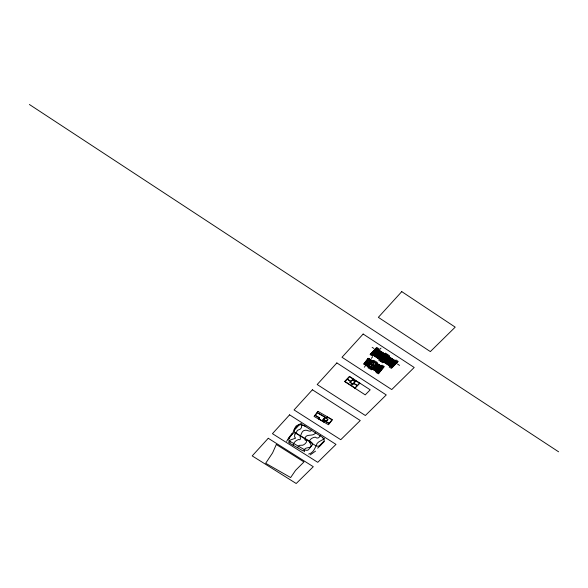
<?xml version="1.0" encoding="UTF-8"?>
<svg xmlns="http://www.w3.org/2000/svg" width="588" height="588" viewBox="0 0 588 588"><rect width="100%" height="100%" fill="white"/><g stroke="black" fill="none" stroke-linecap="round" stroke-linejoin="round"><path stroke-width="0.88" d="M379.51 358.871L379.525 358.393M376.805 354.027L376.254 353.733L376.232 354.38L377.092 353.469M377.68 352.859L377.709 352.205L380.921 354.307L382.45 352.712M388.712 357.526L388.734 357.048M385.757 363.171L387.286 361.598L390.483 363.693L390.52 363.053M391.41 361.892L391.961 362.186L391.998 361.546L391.116 362.443L394.541 364.685L395.232 363.854L393.46 362.7M379.392 354.682L378.621 355.784M371.057 361.422L371.226 360.488M380.355 369.786L380.179 370.712L379.767 370.514M293.155 445.212C293.449 442.397 296.161 440.302 298.719 439.456C300.248 440.735 301.034 438.178 299.968 436.921C301.497 434.495 301.622 430.276 305.407 430.218C307.311 429.835 310.714 432.746 311.625 430.093M310.119 454.958L315.536 451.136M287.613 439.42L287.194 440.706L286.378 441.25M374.365 351.418L374.622 350.492L373.939 351.139M384.096 356.578L383.729 356.637L384.331 356.005L383.846 355.997M383.361 357.651L383.097 358.562L383.883 357.923M384.853 358.276L385.118 357.357M394.57 363.428L394.357 363.281M393.548 365.391L393.828 364.486M294.147 429.468L292.978 432.672L288.84 438.295A4.197 2.639 25.1 0 1 288.289 438.758L287.98 438.891M294.588 428.476L296.183 425.933L300.556 423.757A1.646 1.051 24.6 0 1 301.115 423.625L301.622 423.728M371.241 367.294L371.462 366.883M288.723 442.668L289.039 441.029L290.568 439.949L295.588 438.178L294.639 436.98L294.654 434.525L295.735 433.782L297.322 430.401L300.556 428.968L301.541 427.41L301.637 424.837L305.848 426.418M317.674 448.166L320.842 444.991M373.939 362.612C372.167 363.237 375.659 363.744 373.924 362.568M288.965 438.413A3.256 2.043 24.7 0 0 290.501 441.661L289.421 443.073L303.32 451.055L304.43 449.666A3.256 2.036 24.1 0 0 308.524 449.651L312.243 445.028A3.278 2.065 24 0 0 310.743 441.757L296.668 433.657A3.278 2.073 24.7 0 0 292.559 433.701L288.811 438.604L288.363 438.347L291.957 433.643L292.412 433.9M318.512 418.965L319.335 417.914L314.881 415.341M364.295 367.235L365.236 366.03M372.292 362.215L370.3 361.054L371.028 360.253L366.743 365.545L367.463 364.751M365.295 362.23L365.817 361.649M366.346 360.892L366.875 360.312M367.316 359.665L368 358.878M366.567 360.988L366.375 361.23A1.103 0.764 22.6 0 0 366.611 361.017L366.831 361.172M366.243 361.635L366.118 361.796A0.97 0.676 22.6 0 0 366.287 361.657L366.464 361.583M368.529 358.79L367.882 359.599L369.021 360.297L369.712 359.481M366.14 361.988L365.604 361.524M368.845 359.305L368.911 359.224A0.978 0.684 22.5 0 1 368.625 359.07L368.801 359.305M369.095 359.334L369.536 359.466M366.287 363.399L365.736 363.222M367.103 362.546L367.426 362.142M367.522 362.024L367.838 361.62L366.567 360.87M366.53 363.774L366.721 363.649A1.103 0.764 22.5 0 1 366.309 363.421M369.925 359.606L368.198 358.805M365.912 365.185L364.736 364.501M371.271 358.393L372.652 356.813M322.165 420.824L324.679 417.642L327.957 419.531L326.56 421.28L325.076 420.413L324.767 420.795M324.752 417.811L323.503 419.384L326.494 421.111L327.744 419.538M366.368 365.324L367.118 364.384L367.743 364.92M370.594 359.996L369.837 360.944L370.256 361.223M322.533 421.037L323.268 421.714L323.981 420.854M368.897 362.825L369.543 362.01M370.962 360.216L368.955 362.862M368.242 363.759L368.801 362.95M367.5 365.912L367.125 365.692L367.64 364.935M367.529 365.986L367.912 365.508M326.458 418.671L327.604 417.223L332.014 419.773L329.155 423.331L324.605 420.699M368 366.258L368.404 366.493M376.291 363.59L377.312 364.251M322.224 420.854L323.356 419.42M367.551 364.641L368.213 363.803M367.61 364.854L366.971 365.662L368.654 366.647L370.785 364.112M368.353 363.884L368.889 363.09M369.088 362.847L369.646 362.142M370.528 361.164L371.175 360.356M324.326 419.986L323.745 420.67L324.341 421.037M322.474 421.111L323.767 421.75L324.907 420.317L323.297 419.391M327.575 416.951L326.737 418.009L317.123 412.453M323.797 422.022L324.627 420.971L329.302 423.676M369.573 364.523L370.131 363.818M371.131 362.936L369.168 361.789L367.779 363.546L369.764 364.656M370.624 361.164L371.175 360.473M371.351 361.172L371.741 360.687M326.296 418.575L326.597 418.186M370.322 363.575L370.888 362.869M370.381 363.876L369.389 365.008L369.852 365.28M370.477 363.751L371.41 362.583M369.036 365.677L369.47 365.765M368.661 366.669L369.315 365.839L367.397 364.714M372.226 362.179L372.873 361.348M368.566 366.905L367.926 367.706L371.506 369.801L372.535 368.617M370.881 363.987L372.954 361.377M373.115 361.179L373.77 360.363L377.371 362.48L376.724 363.288M373.549 365.199L374.475 366.089L375.232 365.148L376.952 366.155L378.29 364.501M369.764 364.714L369.668 364.95M372.608 361.201L372.204 360.966L372.432 361.37M372.873 363.774L371.271 365.78L372.505 366.5L374.115 364.494L372.814 363.854M371.256 368.272L369.595 367.338M373.343 367.559L372.623 367.61L373.321 367.61M366.148 361.399L374.38 366.214L373.623 367.155L375.342 368.161L374.019 369.801M376.026 364.207L376.283 363.884L375.651 363.935M373.277 369.11L372.351 368.507M374.24 368.139L373.593 368.941L374.056 369.213L374.703 368.411L374.24 368.139L374.607 368.419L374.027 369.139L373.608 368.897M373.939 369.08L374.512 368.36M373.071 365.802L374.38 366.214M377.07 363.7L377.966 364.178M376.533 365.28L377.18 364.472L377.65 364.744L376.996 365.552L376.548 365.229M374.843 367.721L375.24 367.221M375.313 367.14L376.291 365.912M375.423 367.206L375.894 366.618M376.879 365.42L377.459 364.692M374.196 369.903L375.519 368.264L377.114 369.198M377.121 368.911L378.731 367.191L377.129 366.258L378.466 364.604M377.445 366.324L377.459 366.302A0.978 0.676 22 0 0 377.592 366.111L377.584 365.692M377.437 366.442L377.768 366.037M378.775 365.221L380.179 365.832M378.966 365.332L378.385 366.045L379.627 366.772L379.87 366.471L378.628 365.743M375.607 368.492L375.526 368.705A0.97 0.676 22.1 0 0 375.651 368.522L375.703 368.485M375.504 368.845L375.828 368.441M376.408 367.779L376.879 367.191M376.055 368.426L376.46 367.934M376.518 367.845L377.033 367.206L375.783 366.552M377.106 367.125L377.511 366.625M374.982 369.933L376.151 370.822M376.467 369.404L376.79 369.007M378.415 367.302L377.04 369.007L373.85 367.14L375.298 365.339L378.569 367.39M379.694 365.979L379.304 365.618L379.583 366.074M379.752 366.618L380.392 365.956M381.355 365.993L382.009 365.185L384.309 366.537L378.378 373.814L376.092 372.483L376.739 371.682M376.136 370.389L375.6 370.205L376.202 370.264M378.54 368.11L377.966 368.132L379.282 368.551L376.901 371.484M376.857 370.205L376.357 370.947M378.716 368.573L379.084 368.794M378.819 369.235L381.186 366.199M379.209 370.234L378.973 369.808L379.209 370.183M377.672 368.5L380.973 370.072L377.672 368.5L378.988 368.911M379.15 368.823L379.914 367.882M380.215 368.257L380.62 368.492M380.671 368.125L380.987 368.309M381.921 366.537L382.626 366.912M378.15 372.3L377.452 371.932M379.672 370.514L380.061 370.036M381.399 368.558L381.737 368.764M380.789 370.043L379.899 371.021M380.708 369.249L381.097 368.764M381.002 369.896L381.531 369.139M379.157 372.469L379.848 371.69M382.42 368.456L383.126 367.676M294.639 429.813L298.844 425.33A3.315 2.117 24.6 0 1 303.107 425.491L303.408 425.168L322.966 437.612L322.658 437.928A3.308 2.102 23.6 0 1 323.856 441.235L324.297 441.514L319.945 445.88L319.505 445.608A3.285 2.08 23.7 0 1 315.264 445.41L295.904 433.128A3.293 2.087 24.7 0 1 294.639 429.813L294.198 429.541L298.403 425.043L298.844 425.33M371.366 353.41L372.094 352.638M375.048 349.507L375.791 348.721M374.681 351.183L375.122 350.72M371.403 353.439L372.101 352.704M375.093 349.537L375.828 348.75M372.998 352.756L373.196 352.602M373.498 352.337L373.13 352.102L373.733 351.359M374.938 350.191L375.269 350.411M373.52 352.418L373.961 351.947M376.93 348.787L377.555 349.368M373.601 352.881L373.902 353.072M375.688 350.668L375.989 350.867M375.791 351.44L375.409 351.205L375.975 351.279M373.637 352.491L373.703 352.455M374.159 352.528L374.387 352.91M374.652 353.359L375.519 352.447M376.504 351.411L375.636 352.33L378.077 349.853M373.035 355.174L372.3 355.946L370.072 354.49L376.754 347.405L379.003 348.875L378.26 349.654M373.218 354.983L375.585 352.484M375.276 354.483L374.108 355.409L375.159 356.1M378.591 350.683L377.915 351.55M375.21 354.704L375.916 354.682L375.46 354.446M378.216 351.543L378.327 352.043M377.562 357.82L379.076 356.24L375.864 354.145L376.254 353.733M377.79 352.991L377.312 352.616L377.709 352.205M374.387 356.063L374.916 355.938M375.063 355.431L375.019 354.954L374.879 355.336M379.032 351.249L378.466 351.33L378.885 351.124M375.041 355.836L375.908 354.895M379.642 350.97L378.768 351.918L379.223 352.212L379.966 351.433L379.51 351.139M378.753 352.161L377.819 351.492M375.379 355.99L376.151 355.049L375.754 354.858M379.106 352.08L379.775 351.374M375.467 356.049L376.136 355.358L375.725 355.086L376.232 355.358L375.497 356.13L375.063 355.784M379.194 352.139L379.863 351.433L379.458 351.168M352.888 379.848L350.007 382.207L353.013 384.148L354.557 382.538L353.741 382.009L354.248 382.185L355.115 381.281M353.748 379.172L353.116 379.826L355.079 381.097L355.711 380.443M375.445 356.438L376.952 354.851M378.797 352.918L380.318 351.323L378.856 352.954M375.504 356.475L377.011 354.895M377.893 354.527L377.165 355.373L378.856 356.468M379.091 353.27L377.974 354.454L379.201 355.174M378.128 354.476L378.672 353.902M381.149 351.543L381.862 352.234M376.643 356.688L377.305 355.99L378.562 356.776M379.686 353.498L381.149 354.079M380.223 352.932L380.892 352.234L382.149 353.028M379.091 355.101L379.627 354.535M379.819 354.527L380.282 354.042M377.577 357.298L378.238 356.6M381.156 353.55L381.832 352.844M379.738 351.286L378.79 350.477M381.296 353.513L381.708 352.925M351.124 385.449L352.528 383.979L349.772 382.2L350.573 381.355L347.243 379.201M351.286 385.559L353.88 383.494L357.232 385.662L355.005 387.962M377.731 357.93L379.245 356.35L380.48 357.159L379.635 356.607L380.502 355.703L383.964 357.96L381.575 360.437M382.619 352.822L381.097 354.417L382.332 355.233L382.707 354.843M381.414 354.498L381.428 354.483A0.985 0.698 21.9 0 0 381.583 354.292M381.612 354.285L381.502 354.152A1.117 0.786 21.9 0 1 381.274 354.41L381.524 354.542M378.731 356.894L379.547 356.548M381.399 354.615L381.766 354.226M378.856 357.666L379.944 358.371M379.392 358.408L378.863 358.195L379.473 358.283M379.694 349.493L381.009 348.125M383.567 354.064L383.192 353.675L383.435 354.152M383.398 354.777L382.494 353.77L382.215 354.064L383.699 354.564M379.576 358.974L380.149 358.254M383.56 354.704L384.398 354.145M379.466 359.378L378.731 360.143L380.649 361.399L381.391 360.635M379.65 359.187L382.038 356.703M382.149 356.585L384.552 354.086M384.736 353.895L385.485 353.116L387.426 354.388L386.676 355.159M381.222 357.651L382.104 356.762M382.207 356.622L383.089 355.711M381.752 357.783L382.163 357.982M382.597 358.342L383.045 357.879M382.112 355.461L381.487 354.674L380.62 355.586L384.082 357.849L386.485 355.35M383.751 356.365L383.361 356.108M381.73 358.195L382.031 358.386M383.773 357.122L384.221 356.659M384.736 356.277L385.015 356.497M384.015 357.791L384.758 357.012L382.979 355.85M359.569 383.236L357.335 385.552L353.983 383.383L355.828 380.811L359.658 383.288M354.917 388.198L359.834 383.104M381.48 360.687L386.757 355.218M381.561 360.745L380.826 361.51L382.744 362.767L383.486 362.002M381.744 360.554L384.14 358.077L387.595 360.334L386.72 361.23L385.882 360.687L385.507 361.069L386.742 361.87M386.661 355.468L384.251 357.96L387.712 360.216L388.587 359.319L387.521 358.996L388.117 358.379M386.845 355.27L387.595 354.498L389.535 355.762L388.786 356.541M385.177 358.041L385.625 357.577M385.75 357.658L385.963 357.798M383.993 357.71L384.625 357.056L383.567 357.43M383.596 358.871L384.229 358.21M383.339 359.231L383.677 359.444M384.001 359.261L384.449 358.798M384.118 359.341L384.339 359.481M384.074 359.716L384.376 359.915M386.081 357.886L386.279 358.32M386.287 358.298L386.073 357.938M388.668 356.938L388.087 357.666M384.464 359.555L384.853 359.812L384.648 359.393M385.133 360.201L386.007 359.297M386.118 359.158L387 358.268M383.67 361.811L386.066 359.334M386.184 359.217L388.595 356.732M383.766 361.708L384.655 361.201M384.567 361.392L385.846 361.899M388.293 357.548L389.183 358.459M384.648 361.833L385.015 362.215L384.78 361.745M388.844 357.511L389.381 357.724L388.771 357.636M385.882 360.687L387.117 361.488L385.588 363.061M385.581 362.245L386.088 362.509M385.375 362.48L385.787 362.811M386.441 361.679L386.816 361.289M388.675 359.378L389.352 359.187M389.697 358.342L389.293 358.452M389.998 358.033L388.874 357.078M388.815 359.341L389.035 359.106A0.985 0.691 21.4 0 0 388.866 359.312M386.757 361.76L386.978 361.524A1.11 0.779 21.5 0 0 386.713 361.73L386.5 361.561M388.991 359.459L388.925 359.07M390.52 357.989L388.977 359.577L387.521 358.996M390.689 358.099L389.153 359.687L392.358 361.782L391.961 362.186M390.138 358.974L389.991 359.128A0.985 0.698 21.4 0 0 390.182 359.003M390.219 358.996L390.608 358.746M386.389 362.928L386.404 362.906A0.985 0.691 21.6 0 0 386.559 362.722M386.375 363.039L387.044 362.355M389.998 359.327L390.675 358.629M387.926 361.863L389.609 360.143M388.624 361.333L389.175 360.767M387.301 363.649L387.977 362.958M390.388 360.495L389.374 359.452M390.932 359.937L391.608 359.239L390.373 358.43M392.174 358.974L391.329 358.423M389.587 361.958L390.351 361.554M388.969 362.7L387.058 361.833M389.109 362.634L390.785 360.914M387.808 364.509L389.337 362.943M391.211 361.032L392.755 359.452M387.867 364.545L389.403 362.98M391.27 361.069L392.813 359.496M388.323 364.435L389.08 363.81M392.1 360.576L392.872 359.937M388.455 364.773L389.388 365.383M393.262 359.871L394.158 360.525M388.675 364.729L389.587 363.825M390.998 362.561L390.123 363.457L390.88 363.288L390.403 362.914M389.146 364.626L389.712 364.553L389.3 364.751M392.666 360.988L392.314 361.245L392.791 361.561L392.593 360.959M393.592 360.091L392.461 360.87L392.005 360.576L392.762 359.805L393.21 360.099M388.55 365.302L388.999 365.126M390.035 364.369L390.314 364.082L389.8 363.906M390.483 363.693L390.88 363.288M393.027 361.223L392.409 361.245M390.336 364.317L389.315 365.405M392.982 361.466L393.96 360.731M393.188 360.503L393.218 360.973L393.372 360.598M389.903 366.184L389.153 366.949L391.373 368.389L398.23 361.451L395.996 359.988L395.239 360.76M390.087 365.993L392.505 363.538M392.615 363.428L395.048 360.951M392.564 363.582L391.681 364.479L393.541 365.699M392.674 363.465L393.563 362.561M392.27 364.582L392.747 364.685M392.181 365.016L392.483 365.214M394.32 362.847L394.813 362.855L394.232 363.435M392.71 364.95L392.931 365.089M393.049 365.17L393.504 364.714M393.659 363.134L394.166 363.23M394.232 363.208L393.666 363.149M396.371 361.723L395.709 361.289M394.239 363.965L394.695 363.502L395.077 363.818L394.034 364.273M392.902 365.471L393.041 365.876L394.247 364.758M395.356 363.538L395.224 363.163M394.342 364.758L393.585 365.523L391.814 364.362M392.358 367.118L393.107 366.353M396.136 363.288L396.893 362.524M392.078 360.878L393.174 361.524M394.452 364.545L395.099 363.899M319.505 445.608L323.856 441.235M308.619 454.098C313.411 452.922 314.727 448.526 316.212 445.498C317.028 441.243 322.143 440.926 324.502 438.288M367.132 365.655L368.073 365.185M380.539 369.565L381.494 369.095M373.145 352.058L374.159 351.639M383.626 358.908L384.648 358.489M371.131 367.228L370.381 367.044M379.723 366.089L380.252 365.934M377.312 352.616L378.069 352.447L377.202 353.351L373.755 351.102M375.864 354.145L376.621 353.969M391.593 361.951L392.358 361.782M383.582 354.174L384.14 354.049M384.074 361.848L384.633 361.73M297.491 447.703L299.196 445.381L301.438 445.234A0.956 0.595 24.3 0 1 302.203 445.329C304.415 445.079 309.031 440.86 305.04 439.956A1.036 0.654 24.2 0 1 304.9 439.611C305.076 432.445 313.036 437.479 315.66 432.665M370.425 367.015L370.499 366.478L371.329 366.647M320.159 435.524C319.497 437.479 317.74 439.236 315.293 437.141C312.853 437.34 308.898 439.405 309.575 442.235C315.337 450.827 302.666 444.771 304.54 451.753M378.907 368.331L378.165 367.897L379.282 368.544M376.871 364.259L377.503 364.362M374.299 355.314L374.931 355.446M393.321 360.488L393.96 360.62M290.501 441.661L304.43 449.666M326.766 418.281L317.277 412.798L315.308 415.334L319.637 417.833L318.814 418.884L323.767 421.75M378.753 365.618L378.238 365.383L378.944 365.376M378.4 365.685L379.65 366.633M377.452 365.854L378.716 366.559L378.4 367L377.129 366.258M373.314 367.309L374.556 368.029M383.648 367.346L368.154 358.276L363.634 364.023L379.025 373.02M369.088 358.981L370.33 359.709M373.975 361.848L375.688 362.847M379.275 364.95L380.517 365.677M368.647 358.915L369.021 359.136M375.85 363.693L376.269 363.935M375.394 364.259L375.813 364.501M380.157 367.471L382.141 368.632M369.97 361.591L367.235 360.018L369.903 361.664M371.351 362.546L371.814 362.818M375.284 364.847L376.526 365.574M379.944 367.728L381.928 368.889M379.855 367.845L381.869 368.963M379.826 368.022L381.656 369.088M376.092 366.162L377.305 366.875M371.087 363.729L372.329 364.457M366.25 361.275L374.475 366.089M377.966 368.132L381.068 369.948M370.036 363.943L369.646 363.818L369.918 364.082M370.58 364.369L371.814 365.097M375.195 367.059L376.651 367.912M365.817 361.826L367.059 362.553M375.041 367.471L376.254 368.184M378.407 369.771L380.23 370.837L380.884 370.036L379.054 368.97L378.282 369.896L380.201 371.013M375.776 368.566L375.563 368.375A1.095 0.764 22.1 0 1 375.364 368.647M378.128 369.97L380.113 371.131M367.912 364.178L365.199 362.612L367.853 364.259M377.922 370.227L379.899 371.388M366.603 363.729L366.28 363.516A0.97 0.676 22.5 0 0 366.552 363.685M375.181 368.683L376.416 369.411M364.781 362.884L364.251 363.634M375.717 369.47L376.879 370.058M375.409 369.771L374.799 369.764L375.21 370.014M372.63 369.117L373.556 369.661M374.857 370.418L376.092 371.146M371.271 360.466L371.645 360.687M355.093 388.014L345.046 381.524L349.551 376.746L353.285 379.157L350.676 381.245L347.346 379.091M352.726 379.738L355.277 381.391M388.447 356.982L387.845 357.504M389.763 357.938L390.27 358.21M386.353 355.784L387.257 356.379L386.919 356.725L386.015 356.137M389.543 358.173L389.969 358.518M374.968 349.823L376.908 351.087M385.478 356.688L387.411 357.952M385.64 356.901L385.507 357.041M374.732 350.073L376.665 351.337M383.133 355.564L385.066 356.828M385.236 356.938L387.169 358.202M388.741 359.261L388.947 359.459A1.117 0.786 21.4 0 1 389.175 359.195M393.607 362.414L395.54 363.678M374.63 350.183L376.563 351.448M383.023 355.674L384.993 356.901M385.133 357.048L387.058 358.312M393.504 362.524L395.467 363.744M374.578 350.36L376.364 351.528M386.86 358.386L385.081 357.225L383.457 358.908L385.236 360.069M378.863 353.513L380.046 354.285M389.374 360.378L390.557 361.15M373.645 351.22L377.173 353.638M390.777 362.531L394.43 364.795M388.47 361.311L389.697 362.024M377.665 354.77L378.848 355.542M388.161 361.627L389.337 362.399M372.976 352.058L374.762 353.226M381.362 357.533L383.133 358.695M386.97 361.238L390.065 363.259L391.748 361.539L388.646 359.511L386.588 362.024M372.748 352.175L374.718 353.403M381.164 357.614L383.089 358.871M383.222 359.018L385.191 360.246M372.682 352.249L374.615 353.506M379.488 356.666L379.282 356.468A1.11 0.779 22 0 1 379.054 356.725M381.061 357.717L382.986 358.981M383.155 359.092L385.089 360.348M386.691 361.37L386.808 361.444A0.985 0.691 21.5 0 0 386.632 361.613M391.512 364.545L393.438 365.802M379.304 356.857L379.179 356.776A0.985 0.691 22 0 0 379.356 356.615M372.439 352.499L374.372 353.763M375.401 354.505L375.82 354.682M380.818 357.967L382.744 359.231M382.92 359.341L384.846 360.598M386.889 362.002L386.889 362.406A0.985 0.691 21.5 0 1 386.706 362.568M391.27 364.795L393.196 366.052M379.186 356.975L380.061 357.541M386.742 362.157L387.962 362.921M389.418 363.965L388.969 363.671L388.22 364.435L388.727 364.7M386.985 362.465L386.779 362.274A1.11 0.779 21.6 0 1 386.544 362.531L386.639 362.62M388.991 363.751L389.396 364.016M377.93 356.872L378.047 356.953A0.985 0.691 22 0 1 378.202 356.769L377.731 357.651M380.135 358.173L378.591 357.43M382.215 359.775L381.311 359.187L380.98 359.533L381.884 360.121M377.819 356.989L378.135 357.07A1.11 0.779 22 0 1 378.363 356.806M378.275 357.408L378.701 357.747M377.636 357.181L377.841 357.379A1.11 0.779 22 0 1 378.069 357.114M386.5 362.965L386.22 362.847A1.11 0.779 21.6 0 0 386.47 362.605M376.651 356.725L377.878 357.497M386.051 362.862L387.257 363.649M377.974 357.717L378.481 357.982M378.209 357.93L379.37 358.842M384.14 361.958L385.5 362.752M370.8 353.719L392.123 367.632M376.019 348.192L397.473 362.223M378.282 349.897L379.525 350.661M383.185 353.101L384.126 353.667M384.964 354.263L386.206 355.027M387.08 355.644L388.315 356.409M389.16 357.004L390.094 357.57M393.747 360.003L394.982 360.767M382.722 353.116L384.082 353.939M382.42 353.072L382.854 353.417M392.784 359.878L393.188 360.15M382.119 353.388L382.626 353.653M381.516 353.116L381.641 353.197A0.985 0.698 21.8 0 1 381.796 353.013M390.307 359.055L390.101 358.856A1.117 0.786 21.4 0 1 389.873 359.114M382.171 353.8L383.457 354.718M381.222 353.432L381.428 353.631A1.117 0.786 21.8 0 1 381.656 353.366M380.23 352.976L381.465 353.748M389.675 359.143L390.88 359.937M381.465 354.035L382.692 354.807M388.168 358.379L389.043 358.952M383.369 355.314L385.302 356.578M393.857 362.164L395.783 363.428M374.174 352.528L374.549 352.771M29.4 104.488L558.6 451.805M372.13 347.324L373.946 348.515M397.444 364.001L399.546 365.383M386.103 360.451L386.72 361.23M373.248 368.772L373.586 369.235M389.153 364.729L389.454 365.207M378.716 350.654L379.025 351.139M376.261 370.374L376.291 370.844M390.483 358.695A0.985 0.698 21.4 0 1 390.329 358.849M390.395 358.577A1.117 0.786 21.4 0 1 390.175 358.805M381.73 353.285A1.117 0.786 21.8 0 1 381.957 353.057M381.347 353.484A0.985 0.698 21.8 0 1 381.494 353.329M377.761 357.232A0.985 0.691 22 0 1 377.908 357.078M377.496 366.001A1.103 0.764 22 0 1 377.298 366.243M366.699 361.128A0.978 0.676 22.6 0 1 366.574 361.289M369.374 359.503A0.978 0.684 22.4 0 1 369.124 359.356M368.999 359.165A1.103 0.772 22.5 0 1 368.625 358.945M366.192 361.546A1.103 0.764 22.7 0 1 366.001 361.789M366.059 363.399A0.97 0.676 22.6 0 1 365.809 363.252M366.184 363.347A1.103 0.764 22.6 0 1 365.809 363.134M276.316 444.491L272.575 452.914L265.673 463.27L290.656 477.552L295.573 470.349L303.967 461.947L276.316 444.491M317.946 411.387L314.065 416.392L328.464 424.72L332.44 419.766L317.946 411.387M368.309 358.658L364.104 364.001L378.878 372.638L383.178 367.36L368.309 358.658M365.714 362.972L365.075 363.781L366.206 364.472L366.89 363.663L365.743 362.994M370.962 363.237L371.109 363.619L370.962 363.237M371.337 362.73L371.476 363.134L371.337 362.73M370.153 364.251L370.308 364.634L370.153 364.251M372.424 367.845L372.682 368.411L372.424 367.845M375.364 364.178L375.1 364.501L375.614 364.744L375.364 364.178M373.417 368.029L373.483 368.514L373.417 368.029M376.357 364.362L376.423 364.847L376.357 364.362M375.769 366.346L375.122 367.147L376.577 368L377.224 367.199L375.769 366.346M374.96 369.448L375.166 370.043L374.96 369.448M375.739 369.33L375.497 369.631L376.974 370.058L375.739 369.33M377.952 371.146L377.658 371.506L378.591 372.042L378.878 371.69L377.952 371.146M381.48 366.802L381.186 367.162L382.112 367.706L382.413 367.346L381.48 366.802M268.26 438.273L252.208 455.906L296.205 483.512L313.294 466.71L268.26 438.273M289.583 414.849L272.442 433.672L317.755 462.322L335.991 444.388L289.583 414.849M312.397 389.785L294.059 409.932L340.753 439.706L360.253 420.523L312.397 389.785M336.858 362.921L317.189 384.523L365.354 415.51L386.265 394.945L336.858 362.921M363.149 334.035L342.003 357.269L391.733 389.565L414.202 367.471L363.149 334.035M401.766 291.626L378.349 317.344L430.342 351.595L455.208 327.141L401.766 291.626M349.434 376.371L344.583 381.516L365.221 394.857L370.197 389.822L349.434 376.371M376.136 348.581L371.285 353.726L392.005 367.25L396.981 362.215L376.136 348.581M375.137 350.036L375.137 350.036M372.432 353.388L372.101 353.741L373.005 354.329L373.336 353.983L372.432 353.388M376.349 349.243L376.011 349.595L376.923 350.191L377.253 349.838L376.349 349.243M378.143 351.514L378.349 352.124L378.143 351.514M378.128 352.638L376.474 354.38L379.576 356.409L381.245 354.674L378.128 352.638M378.518 353.675L377.775 354.454L379.194 355.38L379.936 354.601L378.518 353.675M379.084 357.328L378.804 357.614L380.289 358.114L379.084 357.328M385.272 355.079L384.934 355.431L385.838 356.019L386.176 355.674L385.272 355.079M382.45 358.643L382.597 359.055L382.443 358.702M382.384 359.893L382.053 360.238L382.957 360.826L383.288 360.481L382.384 359.893M384.795 361.054L384.515 361.341L386 361.841L384.795 361.054M388.227 357.519L387.94 357.813L389.432 358.312L388.227 357.519M389.021 360.54L388.271 361.311L389.69 362.237L390.439 361.466L389.021 360.54M391.24 365.67L390.91 366.015L391.806 366.603L392.145 366.258L391.24 365.67M395.246 361.605L394.908 361.951L395.812 362.539L396.15 362.193L395.246 361.605M369.521 359.43L369.146 359.209A1.103 0.772 22.4 0 0 369.499 359.459"/></g></svg>
